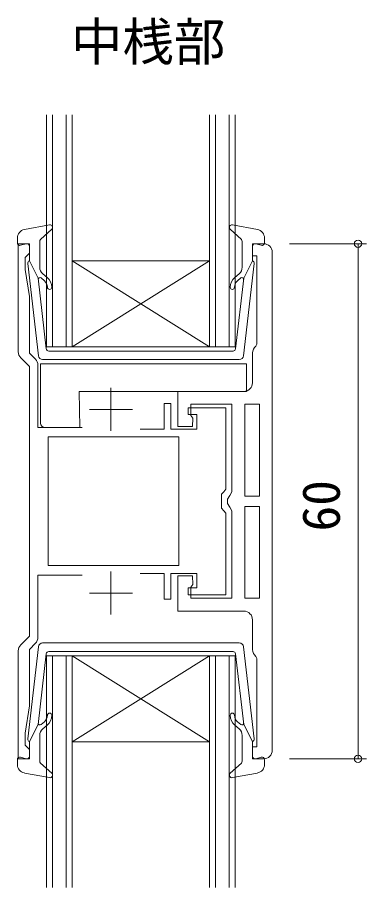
# Model space of a CAD drawing. Units: millimetres, scale not verified. Extents: x -567 to 567, y -403 to 403.
# Drawn here: x -96.6 to -55.9, y 94.3 to 195.7 of the extents above; entities that cross this region are included whole.
import ezdxf
from ezdxf.enums import TextEntityAlignment as Align

# ---------------------------------------------------------------- set-up
doc = ezdxf.new("R2010")
doc.units = ezdxf.units.MM
doc.header["$LTSCALE"] = 2
doc.layers.add('0-0_0', color=3, linetype='Continuous')
for name, color, linetype, lineweight in [('0-1_USER1', 2, 'Continuous', 9), ('0-2_YKK_ZWAK', 4, 'Continuous', 9), ('0-5_YKK_13', 7, 'Continuous', 9), ('0-7_YSS_K', 6, 'Continuous', 9)]:
    doc.layers.add(name, color=color, linetype=linetype, lineweight=lineweight)
doc.styles.add('ＭＳ ゴシック', font='')
doc.styles.get('ＭＳ ゴシック').set_extended_font_data('MS Gothic')

msp = doc.modelspace()

# ---------------------------------------------------------------- linework, layer by layer
at = {"layer": '0-1_USER1'}
for p, q in [((-93.22, 157.315), (-93.22, 184.312)), ((-92.52, 184.312), (-92.52, 157.315)), ((-90.92, 157.315), (-90.92, 184.312)), ((-74.22, 157.315), (-74.22, 184.312)), ((-73.52, 184.312), (-73.52, 157.315)), ((-71.92, 157.315), (-71.92, 184.312)), ((-90.22, 167.315), (-74.22, 167.315)), ((-90.22, 157.315), (-74.22, 167.315)), ((-74.22, 157.315), (-90.22, 167.315)), ((-90.22, 157.315), (-74.22, 157.315)), ((-93.22, 121.309), (-93.22, 94.312)), ((-92.52, 94.312), (-92.52, 121.309)), ((-90.92, 121.309), (-90.92, 94.312)), ((-90.22, 121.309), (-74.22, 121.309)), ((-90.22, 121.309), (-74.22, 111.309)), ((-74.22, 121.309), (-90.22, 111.309)), ((-74.22, 121.309), (-74.22, 94.312)), ((-73.52, 94.312), (-73.52, 121.309)), ((-71.92, 121.309), (-71.92, 94.312)), ((-90.22, 111.309), (-74.22, 111.309))]:
    msp.add_line(p, q, dxfattribs=at)
for points in [[(-90.22, 184.312), (-90.22, 157.315), (-93.22, 157.315)], [(-71.22, 184.312), (-71.22, 157.315), (-74.22, 157.315)], [(-90.22, 94.312), (-90.22, 121.309), (-93.22, 121.309)], [(-71.22, 94.312), (-71.22, 121.309), (-74.22, 121.309)]]:
    msp.add_lwpolyline(points, dxfattribs=at)
at = {"layer": '0-2_YKK_ZWAK'}
for p, q in [((-95.803, 170.964), (-92.875, 171.507)), ((-68.638, 170.964), (-71.565, 171.507)), ((-93.922, 169.801), (-92.618, 170.99)), ((-70.518, 169.801), (-71.822, 170.99)), ((-96.62, 169.981), (-96.62, 169.412)), ((-95.601, 169.301), (-96.24, 169.123)), ((-94.02, 166.578), (-94.02, 169.58)), ((-70.42, 166.578), (-70.42, 169.58)), ((-68.84, 169.301), (-68.201, 169.123)), ((-67.82, 169.981), (-67.82, 169.412)), ((-95.22, 167.312), (-95.22, 169.012)), ((-69.22, 167.312), (-69.22, 169.012)), ((-95.22, 167.312), (-94.207, 165.312)), ((-69.22, 167.312), (-70.234, 165.312)), ((-94.172, 156.254), (-95.418, 166.995)), ((-70.269, 156.254), (-69.022, 166.995)), ((-93.251, 157.077), (-94.207, 165.312)), ((-93.861, 165.326), (-93.477, 165.004)), ((-93.156, 165.387), (-93.663, 165.812)), ((-71.284, 165.387), (-70.777, 165.812)), ((-71.189, 157.077), (-70.234, 165.312)), ((-70.58, 165.326), (-70.963, 165.004)), ((-92.953, 156.812), (-82.22, 156.812)), ((-71.487, 156.812), (-82.22, 156.812)), ((-93.92, 152.112), (-93.92, 155.312)), ((-93.92, 155.312), (-69.92, 155.312)), ((-70.766, 155.812), (-93.675, 155.812)), ((-69.92, 152.112), (-69.92, 155.312)), ((-93.92, 148.412), (-93.92, 152.112)), ((-89.42, 152.112), (-69.92, 152.112)), ((-89.347, 147.912), (-89.42, 152.112)), ((-89.347, 147.912), (-93.42, 147.912)), ((-70.766, 122.812), (-93.675, 122.812)), ((-94.172, 122.37), (-95.418, 111.63)), ((-92.953, 121.812), (-82.22, 121.812)), ((-71.487, 121.812), (-82.22, 121.812)), ((-70.269, 122.37), (-69.022, 111.63)), ((-93.251, 121.547), (-94.207, 113.312)), ((-71.189, 121.547), (-70.234, 113.312)), ((-93.861, 113.299), (-93.477, 113.62)), ((-70.58, 113.299), (-70.963, 113.62)), ((-95.22, 111.312), (-94.207, 113.312)), ((-93.156, 113.237), (-93.663, 112.812)), ((-71.284, 113.237), (-70.777, 112.812)), ((-69.22, 111.312), (-70.234, 113.312)), ((-94.02, 112.046), (-94.02, 109.045)), ((-70.42, 112.046), (-70.42, 109.045)), ((-95.22, 111.312), (-95.22, 109.612)), ((-69.22, 111.312), (-69.22, 109.612)), ((-95.601, 109.323), (-96.24, 109.501)), ((-68.84, 109.323), (-68.201, 109.501)), ((-96.62, 108.644), (-96.62, 109.212)), ((-93.922, 108.823), (-92.618, 107.634)), ((-70.518, 108.823), (-71.822, 107.634)), ((-67.82, 108.644), (-67.82, 109.212)), ((-95.803, 107.66), (-92.875, 107.117)), ((-68.638, 107.66), (-71.565, 107.117))]:
    msp.add_line(p, q, dxfattribs=at)
for centre, radius, start, end in [((-92.82, 171.212), 0.3, 312.35531, 100.51214), ((-71.62, 171.212), 0.3, 79.48786, 227.64469), ((-95.62, 169.981), 1, 100.51214, 180), ((-68.82, 169.981), 1, 0, 79.48786), ((-96.32, 169.412), 0.3, 180, 285.56536), ((-95.52, 169.012), 0.3, 0, 105.56536), ((-93.72, 169.58), 0.3, 132.35531, 180), ((-70.72, 169.58), 0.3, 0, 47.64469), ((-68.92, 169.012), 0.3, 74.43464, 180), ((-68.12, 169.412), 0.3, 254.43464, 0), ((-95.12, 167.029), 0.3, 109.47122, 186.62089), ((-69.32, 167.029), 0.3, 353.37911, 70.52878), ((-93.02, 166.578), 1, 180, 229.99999), ((-71.42, 166.578), 1, 310.00001, 0), ((-93.989, 165.172), 0.2, 49.99999, 186.62089), ((-94.12, 164.238), 1.5, 0, 49.99999), ((-70.32, 164.238), 1.5, 130.00001, 180), ((-70.451, 165.172), 0.2, 353.37911, 130.00001), ((-94.12, 164.238), 1, 0, 49.99999), ((-92.87, 164.238), 0.25, 180, 0), ((-71.57, 164.238), 0.25, 180, 0), ((-70.32, 164.238), 1, 130.00001, 180), ((-93.675, 156.312), 0.5, 186.62089, 270), ((-92.953, 157.112), 0.3, 186.62089, 270), ((-71.487, 157.112), 0.3, 270, 353.37911), ((-70.766, 156.312), 0.5, 270, 353.37911), ((-93.42, 148.412), 0.5, 180, 270), ((-93.675, 122.312), 0.5, 90, 173.37911), ((-70.766, 122.312), 0.5, 6.62089, 90), ((-92.953, 121.512), 0.3, 90, 173.37911), ((-71.487, 121.512), 0.3, 6.62089, 90), ((-92.87, 114.386), 0.25, 0, 180), ((-71.57, 114.386), 0.25, 0, 180), ((-94.12, 114.386), 1, 310.00001, 0), ((-94.12, 114.386), 1.5, 310.00001, 0), ((-70.32, 114.386), 1.5, 180, 229.99999), ((-70.32, 114.386), 1, 180, 229.99999), ((-93.989, 113.452), 0.2, 173.37911, 310.00001), ((-93.02, 112.046), 1, 130.00001, 180), ((-71.42, 112.046), 1, 0, 49.99999), ((-70.451, 113.452), 0.2, 229.99999, 6.62089), ((-95.12, 111.595), 0.3, 173.37911, 250.52878), ((-69.32, 111.595), 0.3, 289.47122, 6.62089), ((-96.32, 109.212), 0.3, 74.43464, 180), ((-95.52, 109.612), 0.3, 254.43464, 0), ((-68.92, 109.612), 0.3, 180, 285.56536), ((-68.12, 109.212), 0.3, 0, 105.56536), ((-95.62, 108.644), 1, 180, 259.48786), ((-93.72, 109.045), 0.3, 180, 227.64469), ((-70.72, 109.045), 0.3, 312.35531, 0), ((-68.82, 108.644), 1, 280.51214, 0), ((-92.82, 107.412), 0.3, 259.48786, 47.64469), ((-71.62, 107.412), 0.3, 132.35531, 280.51214)]:
    msp.add_arc(centre, radius, start, end, dxfattribs=at)
at = {"layer": '0-5_YKK_13'}
for p, q in [((-66.92, 139.312), (-66.92, 168.312)), ((-66.92, 139.312), (-66.92, 168.312)), ((-69.22, 156.587), (-69.22, 153.112)), ((-85.72, 152.512), (-85.72, 147.512)), ((-88.22, 150.012), (-83.22, 150.012)), ((-77.82, 131.812), (-77.82, 146.812)), ((-66.92, 110.312), (-66.92, 139.312)), ((-70.12, 138.712), (-70.12, 128.012)), ((-85.72, 131.112), (-85.72, 126.112)), ((-88.22, 128.612), (-83.22, 128.612)), ((-69.22, 125.512), (-69.22, 122.037))]:
    msp.add_line(p, q, dxfattribs=at)
for points in [[(-94.513, 155.861), (-95.22, 156.568), (-95.22, 163.155), (-95.72, 166.312), (-95.72, 167.712), (-95.52, 167.912), (-95.22, 168.212), (-95.22, 169.312), (-96.52, 169.312), (-96.52, 156.726)], [(-67.92, 169.312), (-69.22, 169.312), (-69.22, 167.912), (-68.72, 167.912), (-68.72, 157.612), (-68.836, 157.376)], [(-96.227, 156.019), (-95.22, 155.012), (-95.22, 139.312), (-95.22, 123.612), (-96.227, 122.605)], [(-89.056, 147.912), (-94.22, 147.912), (-94.22, 155.153)], [(-70.22, 152.112), (-77.92, 152.112), (-77.92, 148.012), (-76.22, 148.012), (-76.158, 149.008), (-76.42, 149.306), (-76.42, 150.612), (-71.62, 150.612), (-71.62, 140.428), (-71.87, 139.995), (-72.12, 139.562), (-72.12, 139.312), (-72.12, 139.062), (-71.87, 138.629), (-71.62, 138.196), (-71.62, 128.012), (-76.42, 128.012), (-76.42, 129.318), (-76.158, 129.616), (-76.22, 130.612), (-77.92, 130.612), (-77.92, 126.512), (-70.22, 126.512)], [(-82.322, 130.912), (-79.52, 130.912), (-79.52, 127.912), (-78.72, 127.912), (-78.72, 130.912), (-75.72, 130.912), (-75.72, 129.212), (-76.72, 129.212), (-76.72, 128.412), (-72.32, 128.412), (-72.32, 137.912), (-72.57, 138.208), (-72.82, 138.504), (-72.82, 140.12), (-72.57, 140.416), (-72.32, 140.712), (-72.32, 150.212), (-76.72, 150.212), (-76.72, 149.412), (-75.72, 149.412), (-75.72, 147.712), (-78.72, 147.712), (-78.72, 150.712), (-79.52, 150.712), (-79.52, 147.712), (-82.322, 147.712)], [(-94.22, 123.471), (-94.22, 130.712), (-89.056, 130.712)], [(-96.52, 121.898), (-96.52, 109.312), (-95.22, 109.312), (-95.22, 110.412), (-95.52, 110.712), (-95.72, 110.912), (-95.72, 112.312), (-95.22, 115.469), (-95.22, 122.056), (-94.513, 122.764)], [(-68.836, 121.249), (-68.72, 121.012), (-68.72, 110.712), (-69.22, 110.712), (-69.22, 109.312), (-67.92, 109.312)]]:
    msp.add_lwpolyline(points, dxfattribs=at)
for points in [[(-68.42, 139.912), (-68.42, 150.612), (-70.12, 150.612), (-70.12, 139.912)], [(-77.82, 131.812), (-77.82, 146.812), (-93.02, 146.812), (-93.02, 131.812)], [(-70.12, 138.712), (-70.12, 128.012), (-68.42, 128.012), (-68.42, 138.712)]]:
    msp.add_lwpolyline(points, close=True, dxfattribs=at)
for centre, start, end in [((-67.92, 168.312), 0.00001, 89.99999), ((-68.22, 156.587), 127.97988, 180.00004), ((-95.52, 156.726), 179.99998, 224.99997), ((-95.22, 155.153), 359.99998, 44.99997), ((-70.22, 153.112), 270.00001, 359.99999), ((-70.22, 125.512), 0.00001, 89.99999), ((-95.22, 123.471), 315.00003, 0.00002), ((-95.52, 121.898), 135.00003, 180.00002), ((-68.22, 122.037), 179.99996, 232.02012), ((-67.92, 110.312), 270.00001, 359.99999)]:
    msp.add_arc(centre, 1, start, end, dxfattribs=at)
at = {"layer": '0-7_YSS_K'}
for p, q in [((-64.92, 169.312), (-55.92, 169.312)), ((-56.92, 169.312), (-56.92, 109.312)), ((-64.92, 109.312), (-55.92, 109.312))]:
    msp.add_line(p, q, dxfattribs=at)
for centre in [(-56.92, 169.312), (-56.92, 109.312)]:
    msp.add_circle(centre, 0.425, dxfattribs=at)

# ---------------------------------------------------------------- texts
at = {"layer": '0-0_0', "style": 'ＭＳ ゴシック'}
msp.add_text('中桟部', height=4.399, dxfattribs=at).set_placement((-90.38, 189.312), align=Align.BOTTOM_LEFT)
at = {"layer": '0-7_YSS_K', "style": 'ＭＳ ゴシック'}
msp.add_text('60', height=4.399, rotation=90, dxfattribs=at).set_placement((-57.72, 135.792), align=Align.BOTTOM_LEFT)

doc.saveas('drawing.dxf')
